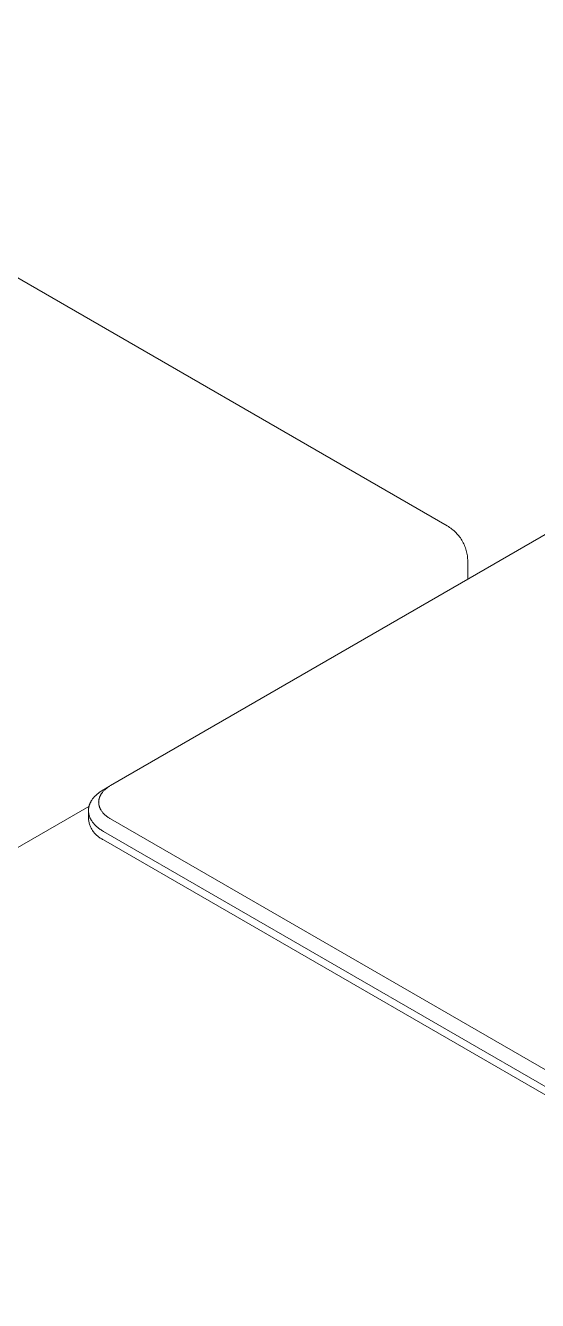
# Model space of a CAD drawing. Header units: inches. Extents: x -9 to 197, y 0 to 134.
# Drawn here: x 183.632 to 184.913, y 54.739 to 57.928 of the extents above; entities that cross this region are included whole.
import ezdxf

# ---------------------------------------------------------------- set-up
doc = ezdxf.new("R2010")
doc.units = ezdxf.units.IN
doc.layers.add('ZANO_R', color=7, linetype='Continuous', lineweight=0)

msp = doc.modelspace()

# ---------------------------------------------------------------- linework, layer by layer
at = {"layer": 'ZANO_R'}
for p, q in [((141.04202, 81.87441), (184.68694, 56.676)), ((183.84482, 56.02663), (186.06509, 57.30851)), ((184.68694, 56.676), (184.6899, 56.67423)), ((184.6899, 56.67423), (184.6928, 56.67236)), ((184.6928, 56.67236), (184.69563, 56.67039)), ((184.69563, 56.67039), (184.69839, 56.66832)), ((184.69839, 56.66832), (184.70108, 56.66616)), ((184.70108, 56.66616), (184.7037, 56.66392)), ((184.7037, 56.66392), (184.70624, 56.66158)), ((184.70624, 56.66158), (184.7087, 56.65916)), ((184.7087, 56.65916), (184.71107, 56.65666)), ((184.71107, 56.65666), (184.71336, 56.65409)), ((184.71336, 56.65409), (184.71557, 56.65143)), ((184.71557, 56.65143), (184.71768, 56.6487)), ((184.71768, 56.6487), (184.7197, 56.64591)), ((184.7197, 56.64591), (184.72162, 56.64304)), ((184.72162, 56.64304), (184.72344, 56.64012)), ((184.72344, 56.64012), (184.72517, 56.63713)), ((184.72517, 56.63713), (184.72679, 56.63408)), ((184.72679, 56.63408), (184.72831, 56.63099)), ((184.72831, 56.63099), (184.72972, 56.62784)), ((184.72972, 56.62784), (184.73103, 56.62465)), ((184.73103, 56.62465), (184.73223, 56.62141)), ((184.73223, 56.62141), (184.73331, 56.61814)), ((184.73331, 56.61814), (184.73429, 56.61483)), ((184.73429, 56.61483), (184.73516, 56.61149)), ((184.73516, 56.61149), (184.73591, 56.60813)), ((184.73591, 56.60813), (184.73654, 56.60474)), ((184.73654, 56.60474), (184.73707, 56.60133)), ((184.73707, 56.60133), (184.73747, 56.5979)), ((184.73747, 56.5979), (184.73776, 56.59447)), ((184.73776, 56.59447), (184.73794, 56.59102)), ((184.73794, 56.59102), (184.738, 56.58757)), ((184.738, 56.58757), (184.738, 56.54231)), ((183.84167, 56.02473), (183.84324, 56.0257)), ((183.84324, 56.0257), (183.84482, 56.02663)), ((183.79988, 55.99337), (183.80118, 55.99504)), ((183.80118, 55.99504), (183.80253, 55.99668)), ((183.80253, 55.99668), (183.80395, 55.99828)), ((183.80395, 55.99828), (183.80542, 55.99986)), ((183.80542, 55.99986), (183.80695, 56.00141)), ((183.80695, 56.00141), (183.80853, 56.00293)), ((183.80853, 56.00293), (183.81017, 56.00441)), ((183.81017, 56.00441), (183.81185, 56.00586)), ((183.81185, 56.00586), (183.81358, 56.00728)), ((183.81358, 56.00728), (183.81536, 56.00866)), ((183.81536, 56.00866), (183.81717, 56.01001)), ((183.81594, 55.9933), (183.81614, 55.99405)), ((183.81614, 55.99405), (183.81635, 55.9948)), ((183.81635, 55.9948), (183.81658, 55.99554)), ((183.81658, 55.99554), (183.81682, 55.99629)), ((183.81682, 55.99629), (183.81708, 55.99703)), ((183.81708, 55.99703), (183.81736, 55.99776)), ((183.81717, 56.01001), (183.81903, 56.01132)), ((183.81736, 55.99776), (183.81765, 55.9985)), ((183.81765, 55.9985), (183.81796, 55.99923)), ((183.81796, 55.99923), (183.81828, 55.99996)), ((183.81828, 55.99996), (183.81862, 56.00068)), ((183.81862, 56.00068), (183.81897, 56.0014)), ((183.81897, 56.0014), (183.81934, 56.00212)), ((183.81903, 56.01132), (183.82091, 56.0126)), ((183.81934, 56.00212), (183.81972, 56.00283)), ((183.81972, 56.00283), (183.82012, 56.00354)), ((183.82012, 56.00354), (183.82054, 56.00424)), ((183.82054, 56.00424), (183.82096, 56.00494)), ((183.82091, 56.0126), (183.82284, 56.01384)), ((183.82096, 56.00494), (183.82141, 56.00563)), ((183.82141, 56.00563), (183.82233, 56.00701)), ((183.82233, 56.00701), (183.82331, 56.00836)), ((183.82284, 56.01384), (183.82479, 56.01504)), ((183.82331, 56.00836), (183.82435, 56.00969)), ((183.82435, 56.00969), (183.82543, 56.011)), ((183.82479, 56.01504), (183.82677, 56.01621)), ((183.82543, 56.011), (183.82656, 56.01229)), ((183.82656, 56.01229), (183.82774, 56.01355)), ((183.82677, 56.01621), (183.84164, 56.0248)), ((183.82774, 56.01355), (183.82896, 56.01479)), ((183.82896, 56.01479), (183.83023, 56.01601)), ((183.83023, 56.01601), (183.83154, 56.01719)), ((183.83154, 56.01719), (183.83289, 56.01835)), ((183.83289, 56.01835), (183.83427, 56.01949)), ((183.83427, 56.01949), (183.83569, 56.02059)), ((183.83569, 56.02059), (183.83714, 56.02167)), ((183.83714, 56.02167), (183.83863, 56.02272)), ((183.83863, 56.02272), (183.84014, 56.02374)), ((183.84014, 56.02374), (183.84167, 56.02473)), ((179.79049, 53.66502), (183.79067, 55.97453)), ((183.78939, 55.9641), (183.7894, 55.96506)), ((183.7894, 55.96315), (183.78939, 55.9641)), ((183.78939, 55.94326), (183.78939, 55.9622)), ((183.7894, 55.96506), (183.78943, 55.96601)), ((183.78943, 55.9622), (183.7894, 55.96315)), ((183.78943, 55.96601), (183.78948, 55.96696)), ((183.78948, 55.96124), (183.78943, 55.9622)), ((183.78948, 55.96696), (183.78956, 55.96792)), ((183.78956, 55.96792), (183.78965, 55.96887)), ((183.78965, 55.96887), (183.78977, 55.96982)), ((183.78977, 55.96982), (183.78991, 55.97077)), ((183.78991, 55.97077), (183.79007, 55.97171)), ((183.79007, 55.97171), (183.79025, 55.97266)), ((183.79025, 55.97266), (183.79045, 55.9736)), ((183.79045, 55.9736), (183.79067, 55.97454)), ((183.79067, 55.97454), (183.79092, 55.97548)), ((183.79092, 55.97548), (183.79118, 55.97642)), ((183.79118, 55.97642), (183.79146, 55.97735)), ((183.79146, 55.97735), (183.79177, 55.97828)), ((183.79177, 55.97828), (183.79209, 55.9792)), ((183.79209, 55.9792), (183.79244, 55.98013)), ((183.79244, 55.98013), (183.7928, 55.98104)), ((183.7928, 55.98104), (183.79319, 55.98196)), ((183.79319, 55.98196), (183.79359, 55.98287)), ((183.79359, 55.98287), (183.79402, 55.98377)), ((183.79402, 55.98377), (183.79446, 55.98467)), ((183.79446, 55.98467), (183.79492, 55.98557)), ((183.79492, 55.98557), (183.7954, 55.98646)), ((183.7954, 55.98646), (183.7959, 55.98734)), ((183.7959, 55.98734), (183.79641, 55.98822)), ((183.79641, 55.98822), (183.79695, 55.9891)), ((183.79695, 55.9891), (183.7975, 55.98996)), ((183.7975, 55.98996), (183.79866, 55.99168)), ((183.79866, 55.99168), (183.79988, 55.99337)), ((183.81491, 55.98495), (183.81492, 55.98571)), ((183.81492, 55.98418), (183.81491, 55.98495)), ((183.81492, 55.98571), (183.81495, 55.98647)), ((183.81495, 55.98342), (183.81492, 55.98418)), ((183.81495, 55.98647), (183.81499, 55.98724)), ((183.81499, 55.98266), (183.81495, 55.98342)), ((183.81499, 55.98724), (183.81505, 55.988)), ((183.81505, 55.9819), (183.81499, 55.98266)), ((183.81505, 55.988), (183.81513, 55.98876)), ((183.81513, 55.98114), (183.81505, 55.9819)), ((183.81513, 55.98876), (183.81522, 55.98952)), ((183.81522, 55.98038), (183.81513, 55.98114)), ((183.81522, 55.98952), (183.81533, 55.99028)), ((183.81533, 55.97962), (183.81522, 55.98038)), ((183.81533, 55.99028), (183.81546, 55.99104)), ((183.81546, 55.97886), (183.81533, 55.97962)), ((183.81546, 55.99104), (183.8156, 55.99179)), ((183.8156, 55.9781), (183.81546, 55.97886)), ((183.8156, 55.99179), (183.81576, 55.99255)), ((183.81576, 55.97735), (183.8156, 55.9781)), ((183.81576, 55.99255), (183.81594, 55.9933)), ((183.81594, 55.9766), (183.81576, 55.97735)), ((183.81614, 55.97584), (183.81594, 55.9766)), ((183.81635, 55.9751), (183.81614, 55.97584)), ((183.81658, 55.97435), (183.81635, 55.9751)), ((183.81682, 55.97361), (183.81658, 55.97435)), ((183.81708, 55.97287), (183.81682, 55.97361)), ((183.81736, 55.97213), (183.81708, 55.97287)), ((183.81765, 55.97139), (183.81736, 55.97213)), ((183.81796, 55.97066), (183.81765, 55.97139)), ((183.81828, 55.96994), (183.81796, 55.97066)), ((183.81862, 55.96921), (183.81828, 55.96994)), ((183.81897, 55.96849), (183.81862, 55.96921)), ((183.81934, 55.96778), (183.81897, 55.96849)), ((183.81972, 55.96706), (183.81934, 55.96778)), ((183.82012, 55.96636), (183.81972, 55.96706)), ((183.82054, 55.96565), (183.82012, 55.96636)), ((183.82096, 55.96495), (183.82054, 55.96565)), ((183.82141, 55.96426), (183.82096, 55.96495)), ((183.82233, 55.96289), (183.82141, 55.96426)), ((183.82331, 55.96153), (183.82233, 55.96289)), ((183.78965, 55.94104), (183.78939, 55.94326)), ((183.78956, 55.96029), (183.78948, 55.96124)), ((183.78965, 55.95934), (183.78956, 55.96029)), ((183.78977, 55.95839), (183.78965, 55.95934)), ((183.78999, 55.93883), (183.78965, 55.94104)), ((183.78991, 55.95744), (183.78977, 55.95839)), ((183.79007, 55.95649), (183.78991, 55.95744)), ((183.7904, 55.93663), (183.78999, 55.93883)), ((183.79025, 55.95555), (183.79007, 55.95649)), ((183.79045, 55.9546), (183.79025, 55.95555)), ((183.7909, 55.93444), (183.7904, 55.93663)), ((183.79067, 55.95366), (183.79045, 55.9546)), ((183.79092, 55.95273), (183.79067, 55.95366)), ((183.79147, 55.93228), (183.7909, 55.93444)), ((183.79118, 55.95179), (183.79092, 55.95273)), ((183.79146, 55.95086), (183.79118, 55.95179)), ((183.79177, 55.94993), (183.79146, 55.95086)), ((183.79211, 55.93014), (183.79147, 55.93228)), ((183.79209, 55.949), (183.79177, 55.94993)), ((183.79244, 55.94808), (183.79209, 55.949)), ((183.79283, 55.92802), (183.79211, 55.93014)), ((183.7928, 55.94716), (183.79244, 55.94808)), ((183.79319, 55.94625), (183.7928, 55.94716)), ((183.79359, 55.94534), (183.79319, 55.94625)), ((183.79402, 55.94444), (183.79359, 55.94534)), ((183.79446, 55.94353), (183.79402, 55.94444)), ((183.79492, 55.94264), (183.79446, 55.94353)), ((183.7954, 55.94175), (183.79492, 55.94264)), ((183.7959, 55.94086), (183.7954, 55.94175)), ((183.79641, 55.93999), (183.7959, 55.94086)), ((183.79695, 55.93911), (183.79641, 55.93999)), ((183.7975, 55.93824), (183.79695, 55.93911)), ((183.79866, 55.93653), (183.7975, 55.93824)), ((183.79988, 55.93483), (183.79866, 55.93653)), ((183.80118, 55.93317), (183.79988, 55.93483)), ((183.80253, 55.93153), (183.80118, 55.93317)), ((183.80395, 55.92992), (183.80253, 55.93153)), ((183.82435, 55.9602), (183.82331, 55.96153)), ((183.82543, 55.95889), (183.82435, 55.9602)), ((183.82656, 55.9576), (183.82543, 55.95889)), ((183.82774, 55.95634), (183.82656, 55.9576)), ((183.82896, 55.9551), (183.82774, 55.95634)), ((183.83023, 55.95389), (183.82896, 55.9551)), ((183.83154, 55.9527), (183.83023, 55.95389)), ((183.83289, 55.95154), (183.83154, 55.9527)), ((183.83427, 55.95041), (183.83289, 55.95154)), ((183.83569, 55.9493), (183.83427, 55.95041)), ((183.83714, 55.94822), (183.83569, 55.9493)), ((183.83863, 55.94717), (183.83714, 55.94822)), ((183.84014, 55.94615), (183.83863, 55.94717)), ((183.84167, 55.94516), (183.84014, 55.94615)), ((183.84324, 55.9442), (183.84167, 55.94516)), ((183.84482, 55.94326), (183.84324, 55.9442)), ((184.98864, 55.28288), (183.84482, 55.94326)), ((183.79362, 55.92592), (183.79283, 55.92802)), ((183.79448, 55.92386), (183.79362, 55.92592)), ((183.79542, 55.92182), (183.79448, 55.92386)), ((183.79642, 55.91982), (183.79542, 55.92182)), ((183.79749, 55.91786), (183.79642, 55.91982)), ((183.79864, 55.91594), (183.79749, 55.91786)), ((183.79984, 55.91405), (183.79864, 55.91594)), ((183.80112, 55.91221), (183.79984, 55.91405)), ((183.80245, 55.91042), (183.80112, 55.91221)), ((183.80385, 55.90867), (183.80245, 55.91042)), ((183.80531, 55.90697), (183.80385, 55.90867)), ((183.80542, 55.92834), (183.80395, 55.92992)), ((183.80682, 55.90532), (183.80531, 55.90697)), ((183.80695, 55.9268), (183.80542, 55.92834)), ((183.8084, 55.90373), (183.80682, 55.90532)), ((183.80853, 55.92528), (183.80695, 55.9268)), ((183.81002, 55.90219), (183.8084, 55.90373)), ((183.81017, 55.9238), (183.80853, 55.92528)), ((183.8117, 55.90072), (183.81002, 55.90219)), ((183.81185, 55.92235), (183.81017, 55.9238)), ((183.81343, 55.8993), (183.8117, 55.90072)), ((183.81358, 55.92093), (183.81185, 55.92235)), ((183.81521, 55.89794), (183.81343, 55.8993)), ((183.81536, 55.91955), (183.81358, 55.92093)), ((183.81717, 55.9182), (183.81536, 55.91955)), ((183.81903, 55.91689), (183.81717, 55.9182)), ((183.82091, 55.91561), (183.81903, 55.91689)), ((183.82284, 55.91437), (183.82091, 55.91561)), ((183.82479, 55.91316), (183.82284, 55.91437)), ((183.82677, 55.91199), (183.82479, 55.91316)), ((184.97059, 55.25161), (183.82677, 55.91199)), ((183.81703, 55.89664), (183.81521, 55.89794)), ((183.8189, 55.89541), (183.81703, 55.89664)), ((183.82081, 55.89424), (183.8189, 55.89541)), ((183.82276, 55.89314), (183.82081, 55.89424)), ((183.82475, 55.89211), (183.82276, 55.89314)), ((183.82677, 55.89115), (183.82475, 55.89211)), ((184.97059, 55.23077), (183.82677, 55.89115))]:
    msp.add_line(p, q, dxfattribs=at)

doc.saveas('drawing.dxf')
